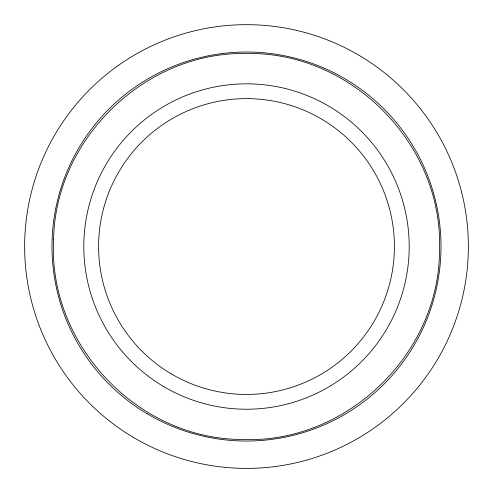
<?xml version="1.0" encoding="UTF-8"?>
<svg xmlns="http://www.w3.org/2000/svg" width="493" height="493" viewBox="0 0 493 493"><rect width="100%" height="100%" fill="white"/><g stroke="black" fill="none" stroke-linecap="round" stroke-linejoin="round"><path stroke-width="0.74" d="M53.601 239.795C47.883 344.379 137.264 439.121 242.008 439.497C346.653 443.996 440.354 353.518 439.503 248.774C442.788 144.085 351.226 51.445 246.5 53.515C145.46 51.377 54.994 138.743 53.601 239.795M171.059 373.756A147.912 147.912 0 0 0 394.4 248.25A147.912 147.912 0 0 0 174.041 117.587A147.912 147.912 0 0 0 171.059 373.756M133.338 437.365A221.862 221.862 0 0 0 468.35 249.113A221.862 221.862 0 0 0 137.812 53.115A221.862 221.862 0 0 0 133.338 437.365M147.296 413.83A194.501 194.501 0 0 0 440.988 248.792A194.501 194.501 0 0 0 151.215 76.963A194.501 194.501 0 0 0 147.296 413.83M163.516 386.475A162.702 162.702 0 0 0 409.19 248.423A162.702 162.702 0 0 0 166.794 104.689A162.702 162.702 0 0 0 163.516 386.475"/></g></svg>
